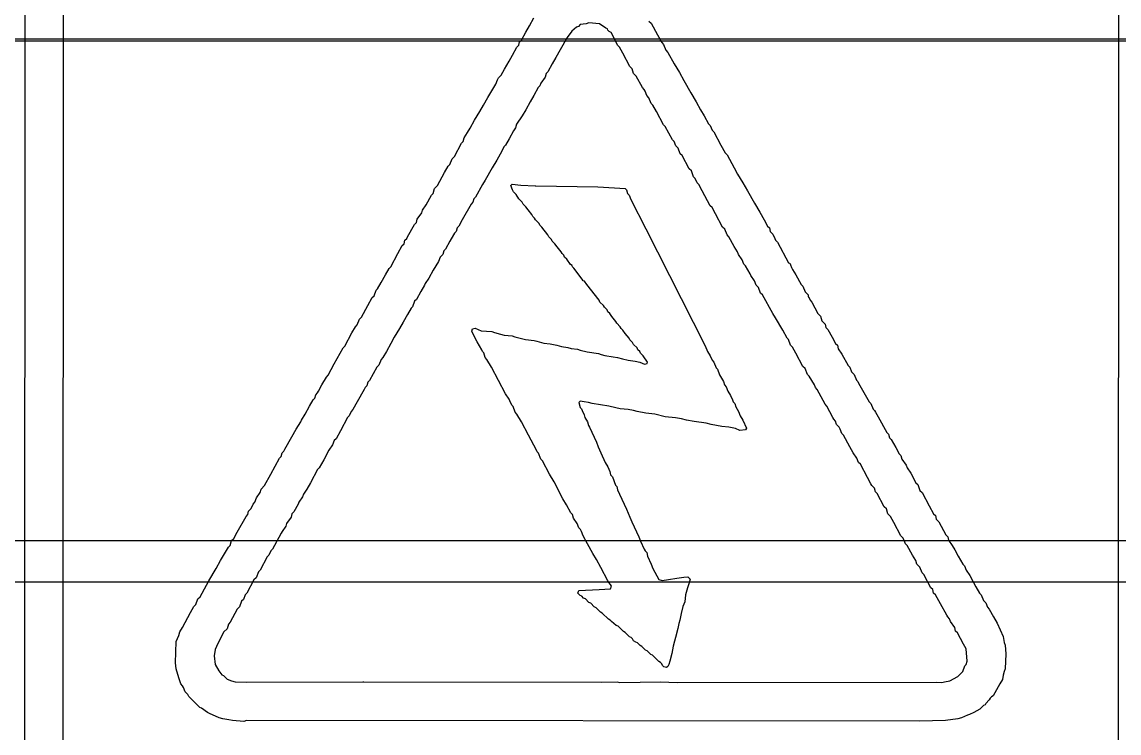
# Model space of a CAD drawing. Header units: millimetres. Extents: x -0.24 to 4.31, y -0.01 to 3.37.
# Drawn here: x 0.5921 to 0.7661, y 0.7862 to 0.899 of the extents above; entities that cross this region are included whole.
import ezdxf

# ---------------------------------------------------------------- set-up
doc = ezdxf.new("R2010")
doc.units = ezdxf.units.MM
doc.header["$MEASUREMENT"] = 0
for name, color, linetype in [('BottomLayer', 5, 'Continuous'), ('BottomOverlay', 54, 'Continuous'), ('MidLayer1', 16, 'Continuous'), ('MidLayer2', 76, 'Continuous'), ('TopLayer', 1, 'Continuous')]:
    doc.layers.add(name, color=color, linetype=linetype)

msp = doc.modelspace()

# ---------------------------------------------------------------- linework, layer by layer
at = {"layer": 'BottomLayer'}
msp.add_line((0.41756, 0.89628), (0.93586, 0.89628), dxfattribs=at)
at = {"layer": 'BottomOverlay'}
for p, q in [((0.59251, 0.72969), (0.59265, 0.95223)), ((0.59867, 0.95139), (0.5986, 0.77959)), ((0.766, 0.77959), (0.76607, 0.95083)), ((0.67257, 0.89835), (0.67327, 0.89961)), ((0.67201, 0.89737), (0.67257, 0.89835)), ((0.68006, 0.89814), (0.67929, 0.89751)), ((0.68034, 0.89828), (0.68006, 0.89814)), ((0.68062, 0.89856), (0.68034, 0.89828)), ((0.6816, 0.8987), (0.68062, 0.89856)), ((0.68202, 0.89884), (0.6816, 0.8987)), ((0.6837, 0.8987), (0.68202, 0.89884)), ((0.68468, 0.898), (0.6837, 0.8987)), ((0.68496, 0.89786), (0.68468, 0.898)), ((0.68503, 0.89765), (0.68496, 0.89786)), ((0.69154, 0.89912), (0.69189, 0.89877)), ((0.69189, 0.89877), (0.69287, 0.89695)), ((0.67103, 0.89583), (0.67131, 0.89611)), ((0.67131, 0.89611), (0.67201, 0.89737)), ((0.67859, 0.89653), (0.67747, 0.89457)), ((0.67929, 0.89751), (0.67859, 0.89653)), ((0.68524, 0.89744), (0.68503, 0.89765)), ((0.68552, 0.8973), (0.68524, 0.89744)), ((0.68643, 0.89555), (0.68552, 0.8973)), ((0.69287, 0.89695), (0.69357, 0.89569)), ((0.66991, 0.89373), (0.67061, 0.89499)), ((0.67061, 0.89499), (0.67089, 0.89527)), ((0.67089, 0.89527), (0.67103, 0.89583)), ((0.67747, 0.89457), (0.67677, 0.89331)), ((0.68657, 0.89527), (0.68643, 0.89555)), ((0.68685, 0.89499), (0.68657, 0.89527)), ((0.68741, 0.89401), (0.68685, 0.89499)), ((0.69357, 0.89569), (0.69385, 0.89541)), ((0.69385, 0.89541), (0.6942, 0.8945)), ((0.6942, 0.8945), (0.69455, 0.89415)), ((0.66865, 0.89149), (0.66935, 0.89275)), ((0.66935, 0.89275), (0.66991, 0.89373)), ((0.67677, 0.89331), (0.67621, 0.89233)), ((0.68853, 0.89191), (0.68741, 0.89401)), ((0.69455, 0.89415), (0.69553, 0.89233)), ((0.66809, 0.89051), (0.66865, 0.89149)), ((0.67523, 0.89079), (0.67509, 0.89023)), ((0.67551, 0.89107), (0.67523, 0.89079)), ((0.67621, 0.89233), (0.67551, 0.89107)), ((0.68888, 0.89156), (0.68853, 0.89191)), ((0.68909, 0.89079), (0.68888, 0.89156)), ((0.68951, 0.89037), (0.68909, 0.89079)), ((0.69553, 0.89233), (0.69637, 0.89093)), ((0.69637, 0.89093), (0.69707, 0.88967)), ((0.66599, 0.88701), (0.66725, 0.88911)), ((0.66725, 0.88911), (0.66753, 0.88981)), ((0.66753, 0.88981), (0.66767, 0.89009)), ((0.66767, 0.89009), (0.66809, 0.89051)), ((0.67439, 0.88925), (0.67425, 0.88883)), ((0.67509, 0.89023), (0.67439, 0.88925)), ((0.69049, 0.88855), (0.68951, 0.89037)), ((0.69707, 0.88967), (0.69819, 0.88771)), ((0.67327, 0.88729), (0.67271, 0.88631)), ((0.67397, 0.88855), (0.67327, 0.88729)), ((0.67425, 0.88883), (0.67397, 0.88855)), ((0.69077, 0.88827), (0.69049, 0.88855)), ((0.69091, 0.88799), (0.69077, 0.88827)), ((0.69119, 0.88729), (0.69091, 0.88799)), ((0.69154, 0.88694), (0.69119, 0.88729)), ((0.69819, 0.88771), (0.69903, 0.88631)), ((0.66473, 0.88477), (0.66529, 0.88575)), ((0.66529, 0.88575), (0.66599, 0.88701)), ((0.67271, 0.88631), (0.67201, 0.88505)), ((0.69189, 0.88603), (0.69154, 0.88694)), ((0.69217, 0.88575), (0.69189, 0.88603)), ((0.69273, 0.88477), (0.69217, 0.88575)), ((0.69903, 0.88631), (0.69973, 0.88505)), ((0.66389, 0.88337), (0.66473, 0.88477)), ((0.67145, 0.88407), (0.67054, 0.88274)), ((0.67201, 0.88505), (0.67145, 0.88407)), ((0.69385, 0.88267), (0.69273, 0.88477)), ((0.69973, 0.88505), (0.70028, 0.88407)), ((0.70028, 0.88407), (0.70098, 0.88281)), ((0.66278, 0.88141), (0.66319, 0.88211)), ((0.66319, 0.88211), (0.66389, 0.88337)), ((0.6704, 0.88218), (0.67005, 0.88169)), ((0.67054, 0.88274), (0.6704, 0.88218)), ((0.69413, 0.88239), (0.69385, 0.88267)), ((0.69525, 0.88029), (0.69413, 0.88239)), ((0.70098, 0.88281), (0.70126, 0.88253)), ((0.70126, 0.88253), (0.70154, 0.88183)), ((0.66208, 0.88001), (0.66222, 0.88057)), ((0.66222, 0.88057), (0.66278, 0.88141)), ((0.66935, 0.88043), (0.66879, 0.87945)), ((0.67005, 0.88169), (0.66935, 0.88043)), ((0.70154, 0.88183), (0.70182, 0.88155)), ((0.70182, 0.88155), (0.70294, 0.87945)), ((0.66068, 0.87763), (0.6618, 0.87973)), ((0.6618, 0.87973), (0.66208, 0.88001)), ((0.66851, 0.87917), (0.66823, 0.87847)), ((0.66879, 0.87945), (0.66851, 0.87917)), ((0.69553, 0.88001), (0.69525, 0.88029)), ((0.69581, 0.87931), (0.69553, 0.88001)), ((0.69616, 0.87896), (0.69581, 0.87931)), ((0.69651, 0.87805), (0.69616, 0.87896)), ((0.70294, 0.87945), (0.70364, 0.87819)), ((0.65998, 0.87637), (0.66033, 0.87728)), ((0.66033, 0.87728), (0.66068, 0.87763)), ((0.66739, 0.87707), (0.66669, 0.87581)), ((0.66823, 0.87847), (0.66739, 0.87707)), ((0.69679, 0.87777), (0.69651, 0.87805)), ((0.69791, 0.87567), (0.69679, 0.87777)), ((0.70364, 0.87819), (0.70392, 0.87791)), ((0.70392, 0.87791), (0.70504, 0.87581)), ((0.65802, 0.87302), (0.65914, 0.87511)), ((0.65914, 0.87511), (0.6597, 0.87609)), ((0.6597, 0.87609), (0.65998, 0.87637)), ((0.66669, 0.87581), (0.66557, 0.87386)), ((0.69826, 0.87533), (0.69791, 0.87567)), ((0.69861, 0.87442), (0.69826, 0.87533)), ((0.70504, 0.87581), (0.7056, 0.87484)), ((0.66557, 0.87386), (0.66515, 0.87316)), ((0.69889, 0.87414), (0.69861, 0.87442)), ((0.69917, 0.87344), (0.69889, 0.87414)), ((0.69945, 0.87316), (0.69917, 0.87344)), ((0.7056, 0.87484), (0.70644, 0.87344)), ((0.70644, 0.87344), (0.70714, 0.87218)), ((0.65704, 0.87148), (0.65732, 0.87176)), ((0.65732, 0.87176), (0.65753, 0.87253)), ((0.65753, 0.87253), (0.65802, 0.87302)), ((0.66515, 0.87316), (0.66403, 0.8712)), ((0.66963, 0.87302), (0.66984, 0.87323)), ((0.66991, 0.87232), (0.66963, 0.87302)), ((0.66984, 0.87323), (0.67124, 0.87309)), ((0.67005, 0.87204), (0.66991, 0.87232)), ((0.67047, 0.87162), (0.67005, 0.87204)), ((0.67089, 0.87092), (0.67047, 0.87162)), ((0.67124, 0.87309), (0.67348, 0.87295)), ((0.67348, 0.87295), (0.67362, 0.87295)), ((0.67362, 0.87295), (0.68342, 0.87281)), ((0.68342, 0.87281), (0.68608, 0.87267)), ((0.68608, 0.87267), (0.68776, 0.87253)), ((0.68776, 0.87253), (0.68797, 0.87232)), ((0.68797, 0.87232), (0.68811, 0.87176)), ((0.68811, 0.87176), (0.68839, 0.87148)), ((0.7, 0.87218), (0.69945, 0.87316)), ((0.70126, 0.8698), (0.7, 0.87218)), ((0.70714, 0.87218), (0.70826, 0.87022)), ((0.65564, 0.8691), (0.6562, 0.86994)), ((0.6562, 0.86994), (0.65704, 0.87148)), ((0.66334, 0.87008), (0.66194, 0.86756)), ((0.66361, 0.87036), (0.66334, 0.87008)), ((0.66375, 0.87092), (0.66361, 0.87036)), ((0.66403, 0.8712), (0.66375, 0.87092)), ((0.67145, 0.87036), (0.67089, 0.87092)), ((0.67159, 0.87008), (0.67145, 0.87036)), ((0.67201, 0.86966), (0.67159, 0.87008)), ((0.68839, 0.87148), (0.68867, 0.87078)), ((0.68867, 0.87078), (0.69105, 0.86616)), ((0.70826, 0.87022), (0.7091, 0.86882)), ((0.6548, 0.8677), (0.6555, 0.86868)), ((0.6555, 0.86868), (0.65564, 0.8691)), ((0.67236, 0.86917), (0.67201, 0.86966)), ((0.67299, 0.8684), (0.67236, 0.86917)), ((0.67313, 0.86812), (0.67299, 0.8684)), ((0.70154, 0.86952), (0.70126, 0.8698)), ((0.7021, 0.86854), (0.70154, 0.86952)), ((0.70322, 0.86644), (0.7021, 0.86854)), ((0.7091, 0.86882), (0.7098, 0.86756)), ((0.65326, 0.8649), (0.65438, 0.86686)), ((0.65438, 0.86686), (0.65466, 0.86714)), ((0.65466, 0.86714), (0.6548, 0.8677)), ((0.66138, 0.86658), (0.6611, 0.8663)), ((0.66194, 0.86756), (0.66138, 0.86658)), ((0.67341, 0.86784), (0.67313, 0.86812)), ((0.67355, 0.86756), (0.67341, 0.86784)), ((0.67411, 0.867), (0.67355, 0.86756)), ((0.67425, 0.86672), (0.67411, 0.867)), ((0.67453, 0.86644), (0.67425, 0.86672)), ((0.67551, 0.86518), (0.67453, 0.86644)), ((0.70357, 0.86609), (0.70322, 0.86644)), ((0.7098, 0.86756), (0.71036, 0.86658)), ((0.71036, 0.86658), (0.71064, 0.8663)), ((0.65312, 0.86462), (0.65326, 0.8649)), ((0.66054, 0.86518), (0.65998, 0.8642)), ((0.66068, 0.86546), (0.66054, 0.86518)), ((0.66096, 0.86574), (0.66068, 0.86546)), ((0.6611, 0.8663), (0.66096, 0.86574)), ((0.67565, 0.8649), (0.67551, 0.86518)), ((0.67607, 0.86448), (0.67565, 0.8649)), ((0.69105, 0.86616), (0.70042, 0.84768)), ((0.70392, 0.86518), (0.70357, 0.86609)), ((0.7042, 0.8649), (0.70392, 0.86518)), ((0.70504, 0.86336), (0.7042, 0.8649)), ((0.71064, 0.8663), (0.71078, 0.86574)), ((0.71078, 0.86574), (0.7112, 0.86532)), ((0.7112, 0.86532), (0.71148, 0.86462)), ((0.65172, 0.86224), (0.65242, 0.8635)), ((0.65242, 0.8635), (0.6527, 0.86378)), ((0.6527, 0.86378), (0.65284, 0.86434)), ((0.65284, 0.86434), (0.65312, 0.86462)), ((0.65928, 0.86294), (0.659, 0.86266)), ((0.65998, 0.8642), (0.65928, 0.86294)), ((0.67621, 0.8642), (0.67607, 0.86448)), ((0.67663, 0.86378), (0.67621, 0.8642)), ((0.67698, 0.86329), (0.67663, 0.86378)), ((0.67761, 0.86252), (0.67698, 0.86329)), ((0.7056, 0.86252), (0.70504, 0.86336)), ((0.71148, 0.86462), (0.71162, 0.86434)), ((0.71162, 0.86434), (0.7119, 0.86406)), ((0.7119, 0.86406), (0.71365, 0.86077)), ((0.6506, 0.86014), (0.65172, 0.86224)), ((0.65844, 0.86168), (0.65816, 0.86098)), ((0.65886, 0.8621), (0.65844, 0.86168)), ((0.659, 0.86266), (0.65886, 0.8621)), ((0.67775, 0.86224), (0.67761, 0.86252)), ((0.67803, 0.86196), (0.67775, 0.86224)), ((0.67817, 0.86168), (0.67803, 0.86196)), ((0.67852, 0.86133), (0.67817, 0.86168)), ((0.67908, 0.86049), (0.67852, 0.86133)), ((0.70574, 0.8621), (0.7056, 0.86252)), ((0.7063, 0.86126), (0.70574, 0.8621)), ((0.70658, 0.86056), (0.7063, 0.86126)), ((0.64976, 0.85888), (0.65032, 0.85986)), ((0.65032, 0.85986), (0.6506, 0.86014)), ((0.65732, 0.85958), (0.65662, 0.85832)), ((0.65816, 0.86098), (0.65732, 0.85958)), ((0.67936, 0.86035), (0.67908, 0.86049)), ((0.67943, 0.86014), (0.67936, 0.86035)), ((0.67964, 0.85993), (0.67943, 0.86014)), ((0.68097, 0.85818), (0.67964, 0.85993)), ((0.70686, 0.86028), (0.70658, 0.86056)), ((0.70756, 0.85902), (0.70686, 0.86028)), ((0.71365, 0.86077), (0.71386, 0.8607)), ((0.71386, 0.8607), (0.714, 0.86042)), ((0.714, 0.86042), (0.71414, 0.86)), ((0.71414, 0.86), (0.71428, 0.85972)), ((0.71428, 0.85972), (0.71484, 0.85888)), ((0.64906, 0.85762), (0.64976, 0.85888)), ((0.65662, 0.85832), (0.65606, 0.85748)), ((0.68111, 0.8579), (0.68097, 0.85818)), ((0.68132, 0.85783), (0.68111, 0.8579)), ((0.68167, 0.85734), (0.68132, 0.85783)), ((0.7077, 0.85874), (0.70756, 0.85902)), ((0.70826, 0.8579), (0.7077, 0.85874)), ((0.70854, 0.8572), (0.70826, 0.8579)), ((0.71484, 0.85888), (0.71568, 0.85734)), ((0.64794, 0.85552), (0.64829, 0.85643)), ((0.64829, 0.85643), (0.6485, 0.85664)), ((0.6485, 0.85664), (0.64906, 0.85762)), ((0.65536, 0.85622), (0.65466, 0.85496)), ((0.65592, 0.8572), (0.65536, 0.85622)), ((0.65606, 0.85748), (0.65592, 0.8572)), ((0.68363, 0.85482), (0.68167, 0.85734)), ((0.70889, 0.85685), (0.70854, 0.8572)), ((0.70924, 0.85594), (0.70889, 0.85685)), ((0.71568, 0.85734), (0.71596, 0.85706)), ((0.71596, 0.85706), (0.71631, 0.85615)), ((0.71631, 0.85615), (0.7168, 0.85566)), ((0.64696, 0.85398), (0.64766, 0.85524)), ((0.64766, 0.85524), (0.64794, 0.85552)), ((0.65438, 0.85468), (0.65403, 0.85377)), ((0.65466, 0.85496), (0.65438, 0.85468)), ((0.68377, 0.85454), (0.68363, 0.85482)), ((0.68433, 0.85398), (0.68377, 0.85454)), ((0.70952, 0.85566), (0.70924, 0.85594)), ((0.7112, 0.85272), (0.70952, 0.85566)), ((0.7168, 0.85566), (0.7168, 0.85538)), ((0.7168, 0.85538), (0.71687, 0.85531)), ((0.71687, 0.85531), (0.71708, 0.85482)), ((0.71708, 0.85482), (0.71736, 0.85454)), ((0.71736, 0.85454), (0.71834, 0.85272)), ((0.64598, 0.85216), (0.64696, 0.85398)), ((0.65326, 0.85258), (0.65256, 0.85132)), ((0.65382, 0.85356), (0.65326, 0.85258)), ((0.65403, 0.85377), (0.65382, 0.85356)), ((0.68447, 0.8537), (0.68433, 0.85398)), ((0.68489, 0.85328), (0.68447, 0.8537)), ((0.68503, 0.853), (0.68489, 0.85328)), ((0.68531, 0.85272), (0.68503, 0.853)), ((0.68566, 0.85223), (0.68531, 0.85272)), ((0.71162, 0.85202), (0.7112, 0.85272)), ((0.71834, 0.85272), (0.71876, 0.8523)), ((0.645, 0.85062), (0.64528, 0.8509)), ((0.64528, 0.8509), (0.64563, 0.85181)), ((0.64563, 0.85181), (0.64598, 0.85216)), ((0.65256, 0.85132), (0.652, 0.85034)), ((0.68629, 0.85146), (0.68566, 0.85223)), ((0.68643, 0.85118), (0.68629, 0.85146)), ((0.68699, 0.85062), (0.68643, 0.85118)), ((0.71274, 0.85006), (0.71162, 0.85202)), ((0.71876, 0.8523), (0.71897, 0.85153)), ((0.71897, 0.85153), (0.71946, 0.85104)), ((0.71946, 0.85104), (0.7196, 0.85048)), ((0.64332, 0.84754), (0.64444, 0.84964)), ((0.64444, 0.84964), (0.645, 0.85062)), ((0.652, 0.85034), (0.65116, 0.84894)), ((0.66347, 0.84992), (0.66354, 0.85027)), ((0.66375, 0.84922), (0.66347, 0.84992)), ((0.66354, 0.85027), (0.66396, 0.85041)), ((0.66431, 0.84824), (0.66375, 0.84922)), ((0.66396, 0.85041), (0.66494, 0.84999)), ((0.66494, 0.84999), (0.66662, 0.84985)), ((0.66662, 0.84985), (0.66704, 0.84971)), ((0.66704, 0.84971), (0.66802, 0.84943)), ((0.66802, 0.84943), (0.66858, 0.84929)), ((0.66858, 0.84929), (0.66984, 0.84915)), ((0.66984, 0.84915), (0.67026, 0.84901)), ((0.67026, 0.84901), (0.67194, 0.84859)), ((0.68713, 0.85034), (0.68699, 0.85062)), ((0.68741, 0.85006), (0.68713, 0.85034)), ((0.68776, 0.84957), (0.68741, 0.85006)), ((0.68839, 0.8488), (0.68776, 0.84957)), ((0.71344, 0.8488), (0.71274, 0.85006)), ((0.7196, 0.85048), (0.71988, 0.8502)), ((0.71988, 0.8502), (0.72058, 0.84894)), ((0.64164, 0.84474), (0.64304, 0.84726)), ((0.64304, 0.84726), (0.64332, 0.84754)), ((0.6506, 0.84796), (0.6499, 0.8467)), ((0.65116, 0.84894), (0.6506, 0.84796)), ((0.66501, 0.84698), (0.66431, 0.84824)), ((0.67194, 0.84859), (0.67334, 0.84845)), ((0.67334, 0.84845), (0.67376, 0.84831)), ((0.67376, 0.84831), (0.67488, 0.84803)), ((0.67488, 0.84803), (0.67586, 0.84789)), ((0.67586, 0.84789), (0.67691, 0.84768)), ((0.67691, 0.84768), (0.67768, 0.84747)), ((0.67768, 0.84747), (0.67866, 0.84733)), ((0.67866, 0.84733), (0.67922, 0.84719)), ((0.68853, 0.84852), (0.68839, 0.8488)), ((0.68895, 0.8481), (0.68853, 0.84852)), ((0.68909, 0.84782), (0.68895, 0.8481)), ((0.68965, 0.84726), (0.68909, 0.84782)), ((0.68979, 0.84698), (0.68965, 0.84726)), ((0.70042, 0.84768), (0.7007, 0.84698)), ((0.71365, 0.84859), (0.71344, 0.8488)), ((0.714, 0.84768), (0.71365, 0.84859)), ((0.71428, 0.8474), (0.714, 0.84768)), ((0.71484, 0.84642), (0.71428, 0.8474)), ((0.72058, 0.84894), (0.72114, 0.84796)), ((0.72114, 0.84796), (0.72142, 0.84768)), ((0.72142, 0.84768), (0.72156, 0.84712)), ((0.64934, 0.84572), (0.64906, 0.84544)), ((0.6499, 0.8467), (0.64934, 0.84572)), ((0.66515, 0.8467), (0.66501, 0.84698)), ((0.66536, 0.84649), (0.66515, 0.8467)), ((0.66557, 0.84572), (0.66536, 0.84649)), ((0.66585, 0.84544), (0.66557, 0.84572)), ((0.67922, 0.84719), (0.6802, 0.84705)), ((0.6802, 0.84705), (0.68062, 0.84691)), ((0.68062, 0.84691), (0.68174, 0.84663)), ((0.68174, 0.84663), (0.68356, 0.84635)), ((0.68356, 0.84635), (0.68398, 0.84621)), ((0.68398, 0.84621), (0.68454, 0.84607)), ((0.68454, 0.84607), (0.68587, 0.84586)), ((0.68587, 0.84586), (0.68657, 0.84572)), ((0.68657, 0.84572), (0.68734, 0.84551)), ((0.68734, 0.84551), (0.68825, 0.8453)), ((0.69007, 0.8467), (0.68979, 0.84698)), ((0.69021, 0.84642), (0.69007, 0.8467)), ((0.69063, 0.846), (0.69021, 0.84642)), ((0.69133, 0.84502), (0.69063, 0.846)), ((0.7007, 0.84698), (0.70084, 0.8467)), ((0.70084, 0.8467), (0.70126, 0.846)), ((0.70126, 0.846), (0.70154, 0.8453)), ((0.71596, 0.84432), (0.71484, 0.84642)), ((0.72156, 0.84712), (0.72212, 0.84628)), ((0.72212, 0.84628), (0.7231, 0.84446)), ((0.64066, 0.84292), (0.64164, 0.84474)), ((0.64836, 0.84418), (0.64724, 0.84208)), ((0.64871, 0.84453), (0.64836, 0.84418)), ((0.64906, 0.84544), (0.64871, 0.84453)), ((0.66655, 0.84418), (0.66585, 0.84544)), ((0.66879, 0.83998), (0.66655, 0.84418)), ((0.68825, 0.8453), (0.68937, 0.84516)), ((0.68937, 0.84516), (0.69007, 0.84502)), ((0.69007, 0.84502), (0.69084, 0.84467)), ((0.69084, 0.84467), (0.69126, 0.84481)), ((0.69126, 0.84481), (0.69133, 0.84502)), ((0.70154, 0.8453), (0.70182, 0.84502)), ((0.70182, 0.84502), (0.70217, 0.84411)), ((0.70217, 0.84411), (0.70238, 0.8439)), ((0.70238, 0.8439), (0.70273, 0.84299)), ((0.71631, 0.84397), (0.71596, 0.84432)), ((0.71666, 0.84306), (0.71631, 0.84397)), ((0.7231, 0.84446), (0.72338, 0.84418)), ((0.72338, 0.84418), (0.72366, 0.84348)), ((0.63968, 0.84138), (0.64038, 0.84264)), ((0.64038, 0.84264), (0.64066, 0.84292)), ((0.64724, 0.84208), (0.64696, 0.8418)), ((0.70273, 0.84299), (0.70336, 0.84194)), ((0.71694, 0.84278), (0.71666, 0.84306)), ((0.71778, 0.84138), (0.71694, 0.84278)), ((0.72366, 0.84348), (0.72408, 0.84306)), ((0.72408, 0.84306), (0.72443, 0.84215)), ((0.72443, 0.84215), (0.72464, 0.84194)), ((0.63898, 0.84012), (0.63912, 0.8404)), ((0.63912, 0.8404), (0.63968, 0.84138)), ((0.6464, 0.84068), (0.64528, 0.83873)), ((0.64654, 0.84096), (0.6464, 0.84068)), ((0.64682, 0.84124), (0.64654, 0.84096)), ((0.64696, 0.8418), (0.64682, 0.84124)), ((0.70336, 0.84194), (0.7035, 0.84138)), ((0.7035, 0.84138), (0.70378, 0.8411)), ((0.70378, 0.8411), (0.70406, 0.8404)), ((0.70406, 0.8404), (0.70448, 0.8397)), ((0.71792, 0.84096), (0.71778, 0.84138)), ((0.7182, 0.84068), (0.71792, 0.84096)), ((0.71946, 0.83831), (0.7182, 0.84068)), ((0.72464, 0.84194), (0.72478, 0.84166)), ((0.72478, 0.84166), (0.72646, 0.83873)), ((0.63772, 0.83803), (0.63828, 0.839)), ((0.63828, 0.839), (0.63856, 0.83928)), ((0.63856, 0.83928), (0.6387, 0.83984)), ((0.6387, 0.83984), (0.63898, 0.84012)), ((0.64528, 0.83873), (0.64458, 0.83747)), ((0.66935, 0.83914), (0.66879, 0.83998)), ((0.66949, 0.83886), (0.66935, 0.83914)), ((0.66977, 0.83817), (0.66949, 0.83886)), ((0.68062, 0.83879), (0.68041, 0.83859)), ((0.68041, 0.83859), (0.68062, 0.83782)), ((0.68125, 0.83873), (0.68062, 0.83879)), ((0.68195, 0.83859), (0.68125, 0.83873)), ((0.68251, 0.83844), (0.68195, 0.83859)), ((0.70448, 0.8397), (0.70476, 0.839)), ((0.70476, 0.839), (0.7049, 0.83873)), ((0.7049, 0.83873), (0.70518, 0.83844)), ((0.72646, 0.83873), (0.72674, 0.83844)), ((0.63702, 0.83677), (0.63772, 0.83803)), ((0.6443, 0.83719), (0.64402, 0.83649)), ((0.64458, 0.83747), (0.6443, 0.83719)), ((0.66998, 0.83796), (0.66977, 0.83817)), ((0.67033, 0.83705), (0.66998, 0.83796)), ((0.67061, 0.83677), (0.67033, 0.83705)), ((0.68062, 0.83782), (0.68083, 0.83761)), ((0.68083, 0.83761), (0.68097, 0.83733)), ((0.68097, 0.83733), (0.68125, 0.83663)), ((0.68517, 0.83803), (0.68251, 0.83844)), ((0.68629, 0.83775), (0.68517, 0.83803)), ((0.68699, 0.83761), (0.68629, 0.83775)), ((0.68825, 0.83747), (0.68699, 0.83761)), ((0.68909, 0.83733), (0.68825, 0.83747)), ((0.68965, 0.83719), (0.68909, 0.83733)), ((0.69105, 0.83691), (0.68965, 0.83719)), ((0.69245, 0.83677), (0.69105, 0.83691)), ((0.70518, 0.83844), (0.70532, 0.83789)), ((0.70532, 0.83789), (0.70574, 0.83719)), ((0.70574, 0.83719), (0.70602, 0.83649)), ((0.71974, 0.83803), (0.71946, 0.83831)), ((0.72072, 0.83621), (0.71974, 0.83803)), ((0.72674, 0.83844), (0.72709, 0.83754)), ((0.72709, 0.83754), (0.7273, 0.83733)), ((0.7273, 0.83733), (0.72744, 0.83705)), ((0.72744, 0.83705), (0.72786, 0.83635)), ((0.63562, 0.83439), (0.63632, 0.83551)), ((0.63632, 0.83551), (0.63646, 0.83579)), ((0.63646, 0.83579), (0.63702, 0.83677)), ((0.64374, 0.83621), (0.64262, 0.83411)), ((0.64402, 0.83649), (0.64374, 0.83621)), ((0.67131, 0.83551), (0.67061, 0.83677)), ((0.67243, 0.83341), (0.67131, 0.83551)), ((0.68125, 0.83663), (0.68139, 0.83621)), ((0.68139, 0.83621), (0.68181, 0.83551)), ((0.68181, 0.83551), (0.68195, 0.83495)), ((0.69413, 0.83635), (0.69245, 0.83677)), ((0.69574, 0.83614), (0.69413, 0.83635)), ((0.69672, 0.836), (0.69574, 0.83614)), ((0.69749, 0.83579), (0.69672, 0.836)), ((0.69868, 0.83558), (0.69749, 0.83579)), ((0.70063, 0.8353), (0.69868, 0.83558)), ((0.7014, 0.83509), (0.70063, 0.8353)), ((0.70308, 0.83481), (0.7014, 0.83509)), ((0.70602, 0.83649), (0.70644, 0.83579)), ((0.70644, 0.83579), (0.707, 0.83453)), ((0.72086, 0.83593), (0.72072, 0.83621)), ((0.72114, 0.83565), (0.72086, 0.83593)), ((0.72128, 0.83509), (0.72114, 0.83565)), ((0.7217, 0.83467), (0.72128, 0.83509)), ((0.72786, 0.83635), (0.72926, 0.83383)), ((0.63492, 0.83313), (0.63562, 0.83439)), ((0.64262, 0.83411), (0.64192, 0.83285)), ((0.67369, 0.83103), (0.67243, 0.83341)), ((0.68195, 0.83495), (0.68209, 0.83467)), ((0.68209, 0.83467), (0.68321, 0.83229)), ((0.7042, 0.83467), (0.70308, 0.83481)), ((0.70525, 0.83446), (0.7042, 0.83467)), ((0.70595, 0.83418), (0.70525, 0.83446)), ((0.70686, 0.83425), (0.70595, 0.83418)), ((0.707, 0.83453), (0.70686, 0.83425)), ((0.72184, 0.83439), (0.7217, 0.83467)), ((0.72212, 0.83369), (0.72184, 0.83439)), ((0.7224, 0.83341), (0.72212, 0.83369)), ((0.72338, 0.83159), (0.7224, 0.83341)), ((0.72926, 0.83383), (0.72954, 0.83355)), ((0.72954, 0.83355), (0.72968, 0.83299)), ((0.6338, 0.83117), (0.63492, 0.83313)), ((0.64136, 0.83187), (0.6408, 0.83103)), ((0.64164, 0.83257), (0.64136, 0.83187)), ((0.64192, 0.83285), (0.64164, 0.83257)), ((0.68321, 0.83229), (0.68349, 0.83159)), ((0.68349, 0.83159), (0.68391, 0.83061)), ((0.72394, 0.83061), (0.72338, 0.83159)), ((0.72968, 0.83299), (0.72996, 0.83271)), ((0.72996, 0.83271), (0.73066, 0.83145)), ((0.63296, 0.82977), (0.63324, 0.83005)), ((0.63324, 0.83005), (0.63338, 0.83061)), ((0.63338, 0.83061), (0.63366, 0.83089)), ((0.63366, 0.83089), (0.6338, 0.83117)), ((0.6408, 0.83103), (0.63996, 0.82949)), ((0.67383, 0.83075), (0.67369, 0.83103)), ((0.67404, 0.83054), (0.67383, 0.83075)), ((0.67439, 0.82963), (0.67404, 0.83054)), ((0.68391, 0.83061), (0.68461, 0.82907)), ((0.7245, 0.82977), (0.72394, 0.83061)), ((0.73066, 0.83145), (0.73122, 0.83047)), ((0.73122, 0.83047), (0.7315, 0.83019)), ((0.7315, 0.83019), (0.73164, 0.82963)), ((0.63156, 0.82725), (0.63296, 0.82977)), ((0.63926, 0.82823), (0.63898, 0.82795)), ((0.63996, 0.82949), (0.63926, 0.82823)), ((0.67467, 0.82935), (0.67439, 0.82963)), ((0.67579, 0.82725), (0.67467, 0.82935)), ((0.68461, 0.82907), (0.68503, 0.82837)), ((0.68503, 0.82837), (0.68531, 0.82767)), ((0.72478, 0.82907), (0.7245, 0.82977)), ((0.72506, 0.82879), (0.72478, 0.82907)), ((0.72618, 0.82669), (0.72506, 0.82879)), ((0.73164, 0.82963), (0.73234, 0.82865)), ((0.73234, 0.82865), (0.73248, 0.82823)), ((0.73248, 0.82823), (0.73304, 0.82739)), ((0.63058, 0.82543), (0.63156, 0.82725)), ((0.63898, 0.82795), (0.63786, 0.82585)), ((0.67649, 0.82599), (0.67579, 0.82725)), ((0.68531, 0.82767), (0.68545, 0.82711)), ((0.68545, 0.82711), (0.68573, 0.82683)), ((0.68573, 0.82683), (0.68622, 0.8255)), ((0.72674, 0.82571), (0.72618, 0.82669)), ((0.73304, 0.82739), (0.73388, 0.82585)), ((0.62988, 0.82431), (0.63002, 0.82487)), ((0.63002, 0.82487), (0.63058, 0.82543)), ((0.6373, 0.82487), (0.63674, 0.82403)), ((0.63786, 0.82585), (0.6373, 0.82487)), ((0.67789, 0.82333), (0.67649, 0.82599)), ((0.68622, 0.8255), (0.68643, 0.82529)), ((0.68643, 0.82529), (0.68657, 0.82473)), ((0.68657, 0.82473), (0.68685, 0.82403)), ((0.72688, 0.82543), (0.72674, 0.82571)), ((0.7273, 0.82501), (0.72688, 0.82543)), ((0.72744, 0.82445), (0.7273, 0.82501)), ((0.73388, 0.82585), (0.73416, 0.82557)), ((0.73416, 0.82557), (0.73451, 0.82466)), ((0.73451, 0.82466), (0.73486, 0.82431)), ((0.62904, 0.82277), (0.62932, 0.82347)), ((0.62932, 0.82347), (0.62988, 0.82431)), ((0.6366, 0.82361), (0.63604, 0.82277)), ((0.63674, 0.82403), (0.6366, 0.82361)), ((0.67845, 0.82235), (0.67789, 0.82333)), ((0.68685, 0.82403), (0.68797, 0.82165)), ((0.72772, 0.82417), (0.72744, 0.82445)), ((0.72884, 0.82207), (0.72772, 0.82417)), ((0.73486, 0.82431), (0.73598, 0.82221)), ((0.62792, 0.82081), (0.62806, 0.82137)), ((0.62806, 0.82137), (0.62848, 0.82179)), ((0.62848, 0.82179), (0.62876, 0.82249)), ((0.62876, 0.82249), (0.62904, 0.82277)), ((0.6352, 0.82123), (0.63492, 0.82095)), ((0.6359, 0.82249), (0.6352, 0.82123)), ((0.63604, 0.82277), (0.6359, 0.82249)), ((0.67915, 0.82109), (0.67845, 0.82235)), ((0.68797, 0.82165), (0.68853, 0.82039)), ((0.72919, 0.82172), (0.72884, 0.82207)), ((0.7294, 0.82095), (0.72919, 0.82172)), ((0.73598, 0.82221), (0.73667, 0.82095)), ((0.62625, 0.81801), (0.62764, 0.82053)), ((0.62764, 0.82053), (0.62792, 0.82081)), ((0.63408, 0.81941), (0.63394, 0.81899)), ((0.63478, 0.82039), (0.63408, 0.81941)), ((0.63492, 0.82095), (0.63478, 0.82039)), ((0.67943, 0.82081), (0.67915, 0.82109)), ((0.67957, 0.82025), (0.67943, 0.82081)), ((0.68013, 0.81941), (0.67957, 0.82025)), ((0.68041, 0.81871), (0.68013, 0.81941)), ((0.68853, 0.82039), (0.68881, 0.81969)), ((0.68881, 0.81969), (0.68993, 0.81731)), ((0.72982, 0.82053), (0.7294, 0.82095)), ((0.73038, 0.81955), (0.72982, 0.82053)), ((0.7315, 0.81745), (0.73038, 0.81955)), ((0.73667, 0.82095), (0.73695, 0.82067)), ((0.73695, 0.82067), (0.73709, 0.82011)), ((0.73709, 0.82011), (0.73751, 0.81969)), ((0.73751, 0.81969), (0.73863, 0.81759)), ((0.62569, 0.81703), (0.62625, 0.81801)), ((0.63324, 0.81787), (0.63282, 0.81717)), ((0.63338, 0.81815), (0.63324, 0.81787)), ((0.63394, 0.81899), (0.63338, 0.81815)), ((0.68069, 0.81843), (0.68041, 0.81871)), ((0.68083, 0.81815), (0.68069, 0.81843)), ((0.68111, 0.81745), (0.68083, 0.81815)), ((0.62513, 0.81591), (0.62534, 0.81668)), ((0.62534, 0.81668), (0.62569, 0.81703)), ((0.63282, 0.81717), (0.63184, 0.81535)), ((0.68181, 0.81619), (0.68111, 0.81745)), ((0.68265, 0.81465), (0.68181, 0.81619)), ((0.68993, 0.81731), (0.69021, 0.81661)), ((0.69021, 0.81661), (0.69077, 0.81535)), ((0.73185, 0.8171), (0.7315, 0.81745)), ((0.7322, 0.81619), (0.73185, 0.8171)), ((0.73248, 0.81591), (0.7322, 0.81619)), ((0.73863, 0.81759), (0.73891, 0.81731)), ((0.73891, 0.81731), (0.73905, 0.81675)), ((0.73905, 0.81675), (0.73961, 0.81591)), ((0.62359, 0.81353), (0.62485, 0.81563)), ((0.62485, 0.81563), (0.62513, 0.81591)), ((0.63128, 0.81437), (0.631, 0.81409)), ((0.63156, 0.81507), (0.63128, 0.81437)), ((0.63184, 0.81535), (0.63156, 0.81507)), ((0.68321, 0.81367), (0.68265, 0.81465)), ((0.69077, 0.81535), (0.69091, 0.81507)), ((0.69091, 0.81507), (0.69119, 0.81479)), ((0.69119, 0.81479), (0.69133, 0.81423)), ((0.69133, 0.81423), (0.69189, 0.81297)), ((0.73332, 0.81437), (0.73248, 0.81591)), ((0.73388, 0.81353), (0.73332, 0.81437)), ((0.73961, 0.81591), (0.74003, 0.81521)), ((0.74003, 0.81521), (0.74059, 0.81423)), ((0.74059, 0.81423), (0.74129, 0.81297)), ((0.62289, 0.81227), (0.62359, 0.81353)), ((0.631, 0.81409), (0.62988, 0.81199)), ((0.68391, 0.81241), (0.68321, 0.81367)), ((0.69189, 0.81297), (0.69217, 0.81227)), ((0.73402, 0.81297), (0.73388, 0.81353)), ((0.73451, 0.81248), (0.73402, 0.81297)), ((0.73486, 0.81157), (0.73451, 0.81248)), ((0.74129, 0.81297), (0.74157, 0.81269)), ((0.74157, 0.81269), (0.74185, 0.81199)), ((0.62177, 0.81031), (0.62289, 0.81227)), ((0.62925, 0.8108), (0.6289, 0.81045)), ((0.6296, 0.81171), (0.62925, 0.8108)), ((0.62988, 0.81199), (0.6296, 0.81171)), ((0.68503, 0.81031), (0.68391, 0.81241)), ((0.69217, 0.81227), (0.69308, 0.81052)), ((0.69462, 0.81052), (0.69595, 0.81073)), ((0.69595, 0.81073), (0.69707, 0.81087)), ((0.69707, 0.81087), (0.6977, 0.81094)), ((0.6977, 0.81094), (0.69805, 0.81059)), ((0.73514, 0.81129), (0.73486, 0.81157)), ((0.73626, 0.80919), (0.73514, 0.81129)), ((0.74185, 0.81199), (0.74241, 0.81115)), ((0.74241, 0.81115), (0.74339, 0.80933)), ((0.62037, 0.80779), (0.62135, 0.80961)), ((0.62135, 0.80961), (0.62177, 0.81031)), ((0.6289, 0.81045), (0.62778, 0.80835)), ((0.68363, 0.80891), (0.68545, 0.80905)), ((0.68517, 0.81003), (0.68503, 0.81031)), ((0.68545, 0.80975), (0.68517, 0.81003)), ((0.68559, 0.80947), (0.68545, 0.80975)), ((0.68545, 0.80905), (0.68559, 0.80947)), ((0.69308, 0.81052), (0.69364, 0.81038)), ((0.69364, 0.81038), (0.69462, 0.81052)), ((0.69763, 0.80919), (0.69735, 0.80807)), ((0.69784, 0.80982), (0.69763, 0.80919)), ((0.69805, 0.81059), (0.69784, 0.80982)), ((0.73654, 0.80891), (0.73626, 0.80919)), ((0.74339, 0.80933), (0.74395, 0.80835)), ((0.61967, 0.80653), (0.62002, 0.80744)), ((0.62002, 0.80744), (0.62037, 0.80779)), ((0.62722, 0.80737), (0.62694, 0.80709)), ((0.6275, 0.80807), (0.62722, 0.80737)), ((0.62778, 0.80835), (0.6275, 0.80807)), ((0.68027, 0.80835), (0.68041, 0.80877)), ((0.68062, 0.808), (0.68027, 0.80835)), ((0.68041, 0.80877), (0.68363, 0.80891)), ((0.6809, 0.80786), (0.68062, 0.808)), ((0.68118, 0.80758), (0.6809, 0.80786)), ((0.68146, 0.80744), (0.68118, 0.80758)), ((0.68202, 0.80688), (0.68146, 0.80744)), ((0.69735, 0.80807), (0.69721, 0.80695)), ((0.73667, 0.80835), (0.73654, 0.80891)), ((0.73695, 0.80807), (0.73667, 0.80835)), ((0.73779, 0.80667), (0.73695, 0.80807)), ((0.74395, 0.80835), (0.74423, 0.80807)), ((0.74423, 0.80807), (0.74458, 0.80716)), ((0.61883, 0.80527), (0.61939, 0.80625)), ((0.61939, 0.80625), (0.61967, 0.80653)), ((0.62625, 0.80583), (0.62513, 0.80373)), ((0.6266, 0.80618), (0.62625, 0.80583)), ((0.62694, 0.80709), (0.6266, 0.80618)), ((0.6823, 0.80674), (0.68202, 0.80688)), ((0.68286, 0.80618), (0.6823, 0.80674)), ((0.68314, 0.80604), (0.68286, 0.80618)), ((0.68384, 0.80534), (0.68314, 0.80604)), ((0.69693, 0.80625), (0.69665, 0.80513)), ((0.69721, 0.80695), (0.69693, 0.80625)), ((0.73877, 0.80485), (0.73779, 0.80667)), ((0.74458, 0.80716), (0.74493, 0.80681)), ((0.74493, 0.80681), (0.74521, 0.80611)), ((0.74521, 0.80611), (0.74549, 0.80583)), ((0.74549, 0.80583), (0.74619, 0.80457)), ((0.61757, 0.80289), (0.61883, 0.80527)), ((0.68412, 0.8052), (0.68384, 0.80534)), ((0.6851, 0.80422), (0.68412, 0.8052)), ((0.68538, 0.80408), (0.6851, 0.80422)), ((0.68559, 0.80387), (0.68538, 0.80408)), ((0.68636, 0.80324), (0.68559, 0.80387)), ((0.69644, 0.80408), (0.6963, 0.80352)), ((0.69665, 0.80513), (0.69644, 0.80408)), ((0.73891, 0.80457), (0.73877, 0.80485)), ((0.73919, 0.80429), (0.73891, 0.80457)), ((0.73933, 0.80387), (0.73919, 0.80429)), ((0.74003, 0.80289), (0.73933, 0.80387)), ((0.74619, 0.80457), (0.74675, 0.80359)), ((0.61701, 0.80164), (0.61715, 0.80219)), ((0.61715, 0.80219), (0.61757, 0.80289)), ((0.62415, 0.80219), (0.62317, 0.80038)), ((0.62464, 0.80268), (0.62415, 0.80219)), ((0.62485, 0.80345), (0.62464, 0.80268)), ((0.62513, 0.80373), (0.62485, 0.80345)), ((0.68664, 0.8031), (0.68636, 0.80324)), ((0.68748, 0.80226), (0.68664, 0.8031)), ((0.68776, 0.80212), (0.68748, 0.80226)), ((0.68846, 0.80143), (0.68776, 0.80212)), ((0.69609, 0.80275), (0.69574, 0.80129)), ((0.6963, 0.80352), (0.69609, 0.80275)), ((0.74017, 0.80233), (0.74003, 0.80289)), ((0.74045, 0.80205), (0.74017, 0.80233)), ((0.74143, 0.80024), (0.74045, 0.80205)), ((0.74675, 0.80359), (0.74773, 0.8015)), ((0.61645, 0.7973), (0.61659, 0.80066)), ((0.61659, 0.80066), (0.61701, 0.80164)), ((0.62317, 0.80038), (0.62275, 0.7994)), ((0.68874, 0.80129), (0.68846, 0.80143)), ((0.68895, 0.80108), (0.68874, 0.80129)), ((0.68909, 0.8008), (0.68895, 0.80108)), ((0.68944, 0.80059), (0.68909, 0.8008)), ((0.68972, 0.80045), (0.68944, 0.80059)), ((0.69014, 0.80003), (0.68972, 0.80045)), ((0.6956, 0.80073), (0.69539, 0.79996)), ((0.69574, 0.80129), (0.6956, 0.80073)), ((0.74773, 0.8015), (0.74787, 0.80052)), ((0.74787, 0.80052), (0.74801, 0.8001)), ((0.62275, 0.7994), (0.62261, 0.79842)), ((0.69042, 0.79989), (0.69014, 0.80003)), ((0.69098, 0.79933), (0.69042, 0.79989)), ((0.69126, 0.79919), (0.69098, 0.79933)), ((0.69182, 0.79863), (0.69126, 0.79919)), ((0.6921, 0.79849), (0.69182, 0.79863)), ((0.69518, 0.79877), (0.69483, 0.79758)), ((0.69539, 0.79996), (0.69518, 0.79877)), ((0.74185, 0.79954), (0.74143, 0.80024)), ((0.74199, 0.79758), (0.74185, 0.79954)), ((0.74801, 0.8001), (0.74815, 0.7987)), ((0.74815, 0.7987), (0.74801, 0.79632)), ((0.61659, 0.79632), (0.61645, 0.7973)), ((0.62261, 0.79842), (0.62275, 0.79702)), ((0.62275, 0.79702), (0.62331, 0.79604)), ((0.69308, 0.79751), (0.6921, 0.79849)), ((0.69336, 0.79737), (0.69308, 0.79751)), ((0.69357, 0.79716), (0.69336, 0.79737)), ((0.69371, 0.79688), (0.69357, 0.79716)), ((0.69392, 0.79667), (0.69371, 0.79688)), ((0.69469, 0.79702), (0.69455, 0.79674)), ((0.69483, 0.79758), (0.69469, 0.79702)), ((0.74129, 0.7959), (0.74164, 0.79681)), ((0.74164, 0.79681), (0.74185, 0.79702)), ((0.74185, 0.79702), (0.74199, 0.79758)), ((0.61701, 0.79492), (0.61659, 0.79632)), ((0.62331, 0.79604), (0.6238, 0.79541)), ((0.6238, 0.79541), (0.62408, 0.79527)), ((0.62408, 0.79527), (0.62464, 0.79471)), ((0.69434, 0.79653), (0.69392, 0.79667)), ((0.69455, 0.79674), (0.69434, 0.79653)), ((0.73926, 0.79443), (0.74052, 0.79513)), ((0.74052, 0.79513), (0.74129, 0.7959)), ((0.74773, 0.79534), (0.74759, 0.79464)), ((0.74787, 0.7959), (0.74773, 0.79534)), ((0.74801, 0.79632), (0.74787, 0.7959)), ((0.61729, 0.79394), (0.61701, 0.79492)), ((0.61757, 0.79366), (0.61729, 0.79394)), ((0.61771, 0.79338), (0.61757, 0.79366)), ((0.61799, 0.79268), (0.61771, 0.79338)), ((0.62464, 0.79471), (0.62534, 0.79443)), ((0.62534, 0.79443), (0.6259, 0.79429)), ((0.6259, 0.79429), (0.62764, 0.79422)), ((0.62764, 0.79422), (0.64619, 0.79429)), ((0.64619, 0.79429), (0.64633, 0.79429)), ((0.64633, 0.79429), (0.68405, 0.79422)), ((0.68405, 0.79422), (0.6865, 0.79429)), ((0.6865, 0.79429), (0.68692, 0.79415)), ((0.68692, 0.79415), (0.69336, 0.79429)), ((0.69336, 0.79429), (0.69602, 0.79415)), ((0.69602, 0.79415), (0.73709, 0.79422)), ((0.73709, 0.79422), (0.738, 0.79415)), ((0.738, 0.79415), (0.73842, 0.79429)), ((0.73842, 0.79429), (0.73926, 0.79443)), ((0.74717, 0.79394), (0.74612, 0.79205)), ((0.74759, 0.79464), (0.74717, 0.79394)), ((0.61841, 0.79226), (0.61799, 0.79268)), ((0.61855, 0.79198), (0.61841, 0.79226)), ((0.6203, 0.79023), (0.61855, 0.79198)), ((0.74563, 0.7917), (0.74549, 0.79142)), ((0.74584, 0.79191), (0.74563, 0.7917)), ((0.74612, 0.79205), (0.74584, 0.79191)), ((0.62058, 0.79009), (0.6203, 0.79023)), ((0.62156, 0.78939), (0.62058, 0.79009)), ((0.74402, 0.78995), (0.74304, 0.78939)), ((0.74458, 0.79051), (0.74402, 0.78995)), ((0.74486, 0.79065), (0.74458, 0.79051)), ((0.74493, 0.79086), (0.74486, 0.79065)), ((0.74549, 0.79142), (0.74493, 0.79086)), ((0.62184, 0.78925), (0.62156, 0.78939)), ((0.62338, 0.78855), (0.62184, 0.78925)), ((0.62394, 0.78841), (0.62338, 0.78855)), ((0.62492, 0.78827), (0.62394, 0.78841)), ((0.62548, 0.78813), (0.62492, 0.78827)), ((0.62729, 0.78799), (0.62548, 0.78813)), ((0.62771, 0.78813), (0.62729, 0.78799)), ((0.73444, 0.78806), (0.62771, 0.78813)), ((0.73856, 0.78813), (0.73444, 0.78806)), ((0.74052, 0.78841), (0.73856, 0.78813)), ((0.74108, 0.78855), (0.74052, 0.78841)), ((0.74206, 0.78897), (0.74108, 0.78855)), ((0.74234, 0.78911), (0.74206, 0.78897)), ((0.74304, 0.78939), (0.74234, 0.78911))]:
    msp.add_line(p, q, dxfattribs=at)
at = {"layer": 'MidLayer1'}
for p, q in [((0.30972, 0.89628), (0.93536, 0.89628)), ((0.76848, 0.81664), (0.31381, 0.81664)), ((0.31112, 0.81014), (0.76848, 0.81014))]:
    msp.add_line(p, q, dxfattribs=at)
at = {"layer": 'MidLayer2'}
msp.add_line((0.31, 0.896), (0.93564, 0.896), dxfattribs=at)
at = {"layer": 'TopLayer'}
msp.add_line((0.35204, 0.89628), (0.952, 0.89628), dxfattribs=at)

doc.saveas('drawing.dxf')
